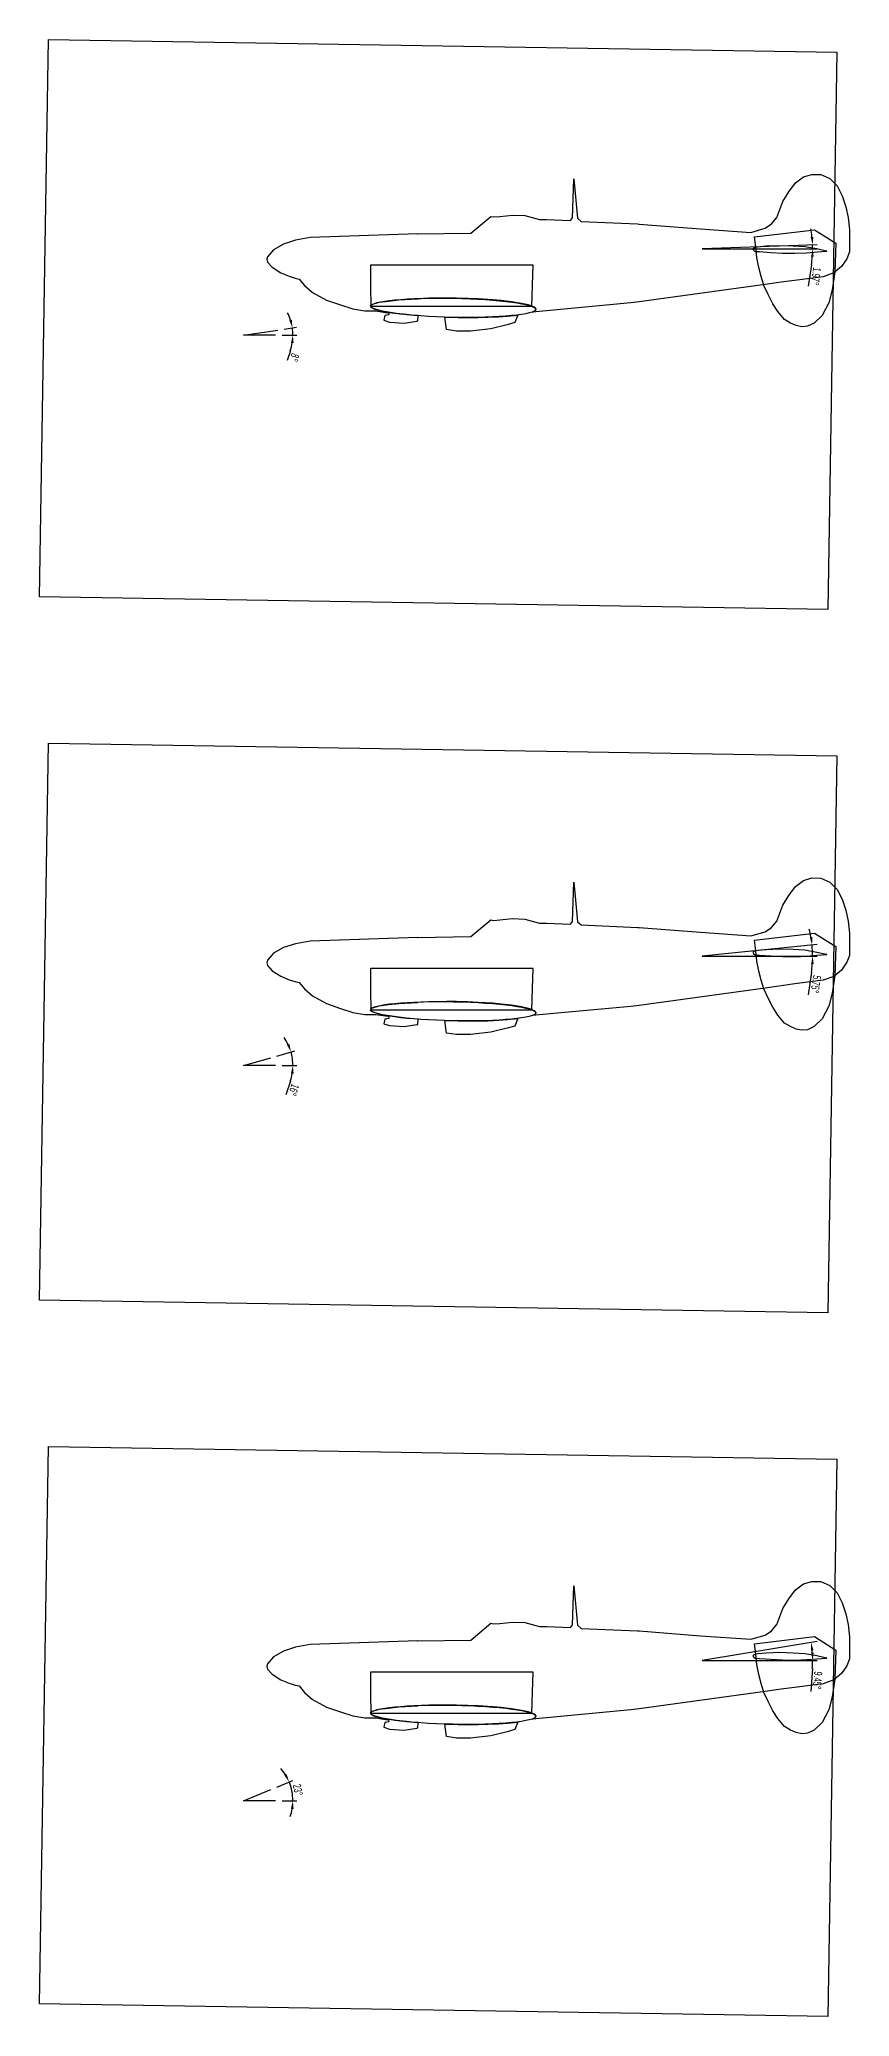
# Model space of a CAD drawing. Header units: centimetres. Extents: x -5325 to 32224, y -11540 to 14619.
# Drawn here: x -5325 to -4061, y -554 to 2534 of the extents above; entities that cross this region are included whole.
import ezdxf

# ---------------------------------------------------------------- set-up
doc = ezdxf.new("R2010")
doc.units = ezdxf.units.CM
doc.header["$PDMODE"] = 3
doc.header["$PDSIZE"] = -5
doc.layers.get('0').update_dxf_attribs({"color": 10})
doc.styles.get("Standard").update_dxf_attribs({"font": 'ARIALN.TTF', "width": 0.67})
doc.dimstyles.new('ISO-25', dxfattribs={"dimscale": 5, "dimtxt": 2.5, "dimasz": 2.5, "dimexe": 1.25, "dimexo": 2, "dimtad": 1, "dimdsep": 46, "dimtxsty": 'Standard', "dimcen": 2.5, "dimadec": 0, "dimazin": 0, "dimtfac": 1, "dimtmove": 0, "dimatfit": 3, "dimfxl": 1, "dimarcsym": 0})
picture_1 = doc.add_image_def('image8.jpg', size_in_pixel=(2339, 3307))
picture_2 = doc.add_image_def('image9.jpg', size_in_pixel=(2339, 3307))
picture_3 = doc.add_image_def('image10.jpg', size_in_pixel=(2339, 3307))

# ---------------------------------------------------------------- blocks, each defined once
blk = doc.blocks.new('A$C11176508')
at = {"color": 0}
blk.add_lwpolyline([(6314, 2228), (6105, 2233), (5952, 2236), (5796, 2234), (5642, 2231), (5478, 2223), (5335, 2213), (5175, 2197), (5175, 2197), (5223, 2313), (5344, 2348), (5596, 2409), (5914, 2447), (6133, 2447), (6288, 2423)], close=True, dxfattribs=at)
for points in [[(6737, 928), (6737, 928), (8417, 986), (8646, 1027), (8832, 1087), (8988, 1177), (9081, 1285), (9094, 1324), (9082, 1369), (9008, 1450), (8876, 1535), (8743, 1589), (8652, 1619), (8591, 1633), (8508, 1734), (8380, 1842), (8161, 1962), (7946, 2038), (7752, 2099), (7563, 2131), (7393, 2131), (7243, 2154), (7194, 2155), (7192, 2193), (7254, 2203), (7270, 2276), (7178, 2307), (6950, 2322), (6753, 2290), (6735, 2287), (6734, 2205), (6796, 2201), (6913, 2189), (7072, 2171), (7289, 2137), (7401, 2105), (7451, 2084), (7473, 2059), (7453, 2033), (7340, 1997), (7196, 1977), (7031, 1960), (6735, 1943), (6735, 1943), (6735, 1943)], [(1313, 1721), (1313, 1721), (3280, 1990), (3280, 1990)], [(3280, 1990), (3280, 1990), (3411, 2007), (4731, 2129), (4731, 2129)], [(4731, 2129), (4731, 2129), (4954, 2149), (4926, 2137), (4911, 2127), (4901, 2119), (4896, 2107), (4898, 2096), (4906, 2085), (4919, 2075), (4957, 2056), (5009, 2038), (5118, 2014), (5275, 1989), (5437, 1970), (5567, 1958), (5793, 1944), (5956, 1937), (6135, 1932), (6284, 1931), (6564, 1934), (6735, 1943), (6735, 1943)], [(1315, 841), (1315, 841), (1219, 773), (1134, 673), (1039, 424), (947, 273), (840, 133), (716, 39), (587, 0), (447, 2), (307, 64), (193, 178), (114, 334), (55, 505), (20, 674), (0, 865), (0, 1049), (1, 1210), (41, 1317), (124, 1439), (244, 1538), (409, 1598), (614, 1623), (818, 1649), (1067, 1683), (1313, 1721), (1313, 1721)], [(6743, 928), (6737, 928), (5910, 916), (5597, 654), (5554, 664), (5455, 655), (5261, 634), (5068, 642), (4838, 704), (4731, 704), (4731, 704)], [(3280, 774), (3280, 774), (2326, 848), (1541, 904), (1315, 841), (1315, 841)], [(4731, 704), (4731, 704), (4353, 721), (4322, 679), (4303, 67), (4247, 684), (4190, 734), (3307, 772), (3280, 774), (3280, 774)]]:
    blk.add_lwpolyline(points, dxfattribs=at)
blk.add_ellipse((6185, 2082), major_axis=(-1289, 24), ratio=0.116034, dxfattribs=at)
blk = doc.blocks.new('*D600')
at = {"color": 0, "lineweight": -2}
blk.add_line((-4119.7, 2181.9), (-4124.7, 2148.2), dxfattribs=at)
for start, end in [(6.1286, 10.2827), (351.6916, 355.8458), (0, 1.9744)]:
    blk.add_arc((-4290.4, 2206.9), 172.4, start, end, dxfattribs=at)
at = {"color": 0}
for points in [[(-4121, 2225.1), (-4116.8, 2225.4), (-4118, 2212.8)], [(-4116.3, 2194.3), (-4120.4, 2194.4), (-4117.9, 2206.9)]]:
    blk.add_solid(points, dxfattribs=at)
at = {"layer": 'Defpoints', "color": 0}
for p in [(-4290.4, 2206.9), (-4290.4, 2206.9), (-4118, 2210.8), (-4110.8, 2213.1), (-4110.8, 2206.9)]:
    blk.add_point(p, dxfattribs=at)
at = {"color": 0, "insert": (-4112.9, 2163.7), "char_height": 12.5, "attachment_point": 5, "rotation": 261.6916}
blk.add_mtext('1.97%%d', dxfattribs=at)
blk = doc.blocks.new('*D603')
at = {"color": 0, "lineweight": -2}
for p, q in [((-4954.1, 946.1), (-4926.2, 954.1)), ((-4946.2, 931.2), (-4922.9, 931.2)), ((-4933.2, 906.6), (-4940.3, 885.6))]:
    blk.add_line(p, q, dxfattribs=at)
for start, end in [(25.3489, 34.6692), (0, 16.0285), (341.3593, 350.6797)]:
    blk.add_arc((-5006.1, 931.2), 76.9, start, end, dxfattribs=at)
at = {"color": 0}
for points in [[(-4938.5, 963.4), (-4934.6, 964.8), (-4932.2, 952.4)], [(-4928.1, 918.5), (-4932.3, 918.9), (-4929.2, 931.2)]]:
    blk.add_solid(points, dxfattribs=at)
at = {"layer": 'Defpoints', "color": 0}
for p in [(-5006.1, 931.2), (-5006.1, 931.2), (-4963.7, 943.3), (-4956.2, 931.2), (-4930.5, 945.4)]:
    blk.add_point(p, dxfattribs=at)
at = {"color": 0, "insert": (-4927.9, 893.1), "char_height": 12.5, "attachment_point": 5, "rotation": 251.3593}
blk.add_mtext('16%%d', dxfattribs=at)
blk = doc.blocks.new('*D604')
at = {"color": 0, "lineweight": -2}
for p, q in [((-4946.2, 2072.1), (-4922.9, 2072.1)), ((-4942.9, 2081.3), (-4923.8, 2084.1)), ((-4933.2, 2047.5), (-4938.3, 2032.5))]:
    blk.add_line(p, q, dxfattribs=at)
for start, end in [(17.6693, 26.9896), (0, 8.3489), (341.3593, 350.6797)]:
    blk.add_arc((-5006.1, 2072.1), 76.9, start, end, dxfattribs=at)
at = {"color": 0}
for points in [[(-4934.8, 2094.9), (-4930.8, 2095.9), (-4930, 2083.2)], [(-4928.1, 2059.4), (-4932.3, 2059.8), (-4929.2, 2072.1)]]:
    blk.add_solid(points, dxfattribs=at)
at = {"layer": 'Defpoints', "color": 0}
for p in [(-5006.1, 2072.1), (-5006.1, 2072.1), (-4956.2, 2072.1), (-4952.8, 2079.9), (-4929.5, 2079.5)]:
    blk.add_point(p, dxfattribs=at)
at = {"color": 0, "insert": (-4926.9, 2037), "char_height": 12.5, "attachment_point": 5, "rotation": 251.3593}
blk.add_mtext('8%%d', dxfattribs=at)
blk = doc.blocks.new('*D607')
at = {"color": 0, "lineweight": -2}
for p, q in [((-4954.5, -195.7), (-4929.3, -185.2)), ((-4946.2, -217.1), (-4922.9, -217.1))]:
    blk.add_line(p, q, dxfattribs=at)
for start, end in [(31.8904, 41.2107), (0, 22.57), (341.3593, 350.6797)]:
    blk.add_arc((-5006.1, -217.1), 76.9, start, end, dxfattribs=at)
at = {"color": 0}
for points in [[(-4942.6, -177.4), (-4938.9, -175.5), (-4935.1, -187.6)], [(-4928.1, -229.8), (-4932.3, -229.4), (-4929.2, -217.1)]]:
    blk.add_solid(points, dxfattribs=at)
at = {"layer": 'Defpoints', "color": 0}
for p in [(-4963.7, -199.5), (-4929.8, -207.1), (-5006.1, -217.1), (-5006.1, -217.1), (-4956.2, -217.1)]:
    blk.add_point(p, dxfattribs=at)
at = {"color": 0, "insert": (-4921.5, -200.2), "char_height": 12.5, "attachment_point": 5, "rotation": 281.285}
blk.add_mtext('23%%d', dxfattribs=at)
blk = doc.blocks.new('*D700')
at = {"color": 0, "lineweight": -2}
blk.add_line((-4119.7, 1077.2), (-4124.9, 1041.8), dxfattribs=at)
for start, end in [(9.906, 14.0601), (0, 5.7518), (351.6916, 355.8458)]:
    blk.add_arc((-4290.4, 1102.1), 172.4, start, end, dxfattribs=at)
at = {"color": 0}
for points in [[(-4122.5, 1131.5), (-4118.4, 1132), (-4118.8, 1119.4)], [(-4116.3, 1089.5), (-4120.4, 1089.7), (-4117.9, 1102.1)]]:
    blk.add_solid(points, dxfattribs=at)
at = {"layer": 'Defpoints', "color": 0}
for p in [(-4118.3, 1113.6), (-4110.8, 1120.2), (-4290.4, 1102.1), (-4290.4, 1102.1), (-4110.8, 1102.1)]:
    blk.add_point(p, dxfattribs=at)
at = {"color": 0, "insert": (-4113, 1058.1), "char_height": 12.5, "attachment_point": 5, "rotation": 261.6916}
blk.add_mtext('5.75%%d', dxfattribs=at)
blk = doc.blocks.new('*D701')
at = {"color": 0, "lineweight": -2}
blk.add_line((-4118.4, -10.5), (-4121, -46.2), dxfattribs=at)
for start, end in [(4.1542, 5.2998), (355.8458, 0)]:
    blk.add_arc((-4290.4, 2), 172.4, start, end, dxfattribs=at)
at = {"color": 0}
for points in [[(-4116.6, 18.2), (-4120.7, 17.6), (-4120.3, 30.3)], [(-4120.4, 14.4), (-4116.3, 14.5), (-4117.9, 2)]]:
    blk.add_solid(points, dxfattribs=at)
at = {"layer": 'Defpoints', "color": 0}
for p in [(-4110.8, 31.9), (-4290.4, 2), (-4290.4, 2), (-4119, 20.9), (-4110.8, 2)]:
    blk.add_point(p, dxfattribs=at)
at = {"color": 0, "insert": (-4110.3, -29), "char_height": 12.5, "attachment_point": 5, "rotation": 265.8458}
blk.add_mtext('9.45%%d', dxfattribs=at)

msp = doc.modelspace()

# ---------------------------------------------------------------- linework, layer by layer
at = {"color": 1}
for p, q in [((-4110.796, 2213.055), (-4290.352, 2206.866)), ((-4290.352, 2206.866), (-4110.796, 2206.866)), ((-5006.106, 2072.059), (-4952.768, 2079.886)), ((-4956.23, 2072.059), (-5006.106, 2072.059)), ((-4110.796, 1120.159), (-4290.352, 1102.073)), ((-4290.352, 1102.073), (-4110.796, 1102.073)), ((-5006.106, 931.154), (-4963.717, 943.331)), ((-4956.23, 931.154), (-5006.106, 931.154)), ((-4110.796, 31.881), (-4290.352, 1.982)), ((-4290.352, 1.982), (-4110.796, 1.982)), ((-5006.106, -217.124), (-4963.717, -199.505)), ((-4956.23, -217.124), (-5006.106, -217.124))]:
    msp.add_line(p, q, dxfattribs=at)
for points in [[(-4208.592, 2225.469), (-4114.948, 2236.611), (-4081.505, 2215.713), (-4083.205, 2170.398), (-4087.222, 2142.714), (-4092.654, 2122.331), (-4103.161, 2102.69), (-4115.367, 2090.626), (-4126.029, 2085.677), (-4134.682, 2085.059), (-4143.845, 2086.919), (-4152.344, 2090.786), (-4161.614, 2096.199), (-4172.066, 2108.625), (-4180.241, 2120.899), (-4187.443, 2135.121), (-4194.061, 2149.539), (-4198.343, 2163.371), (-4201.854, 2177.287), (-4204.814, 2192.912), (-4206.647, 2209.12), (-4208.592, 2225.469)], [(-4808.011, 2181.243), (-4808.086, 2147.284), (-4807.768, 2116.989), (-4556.169, 2116.989), (-4554.541, 2166.261), (-4554.414, 2181.243)], [(-4208.592, 1126.813), (-4114.948, 1137.955), (-4081.505, 1117.056), (-4083.205, 1071.741), (-4087.222, 1044.058), (-4092.654, 1023.675), (-4103.161, 1004.033), (-4115.367, 991.97), (-4126.029, 987.021), (-4134.682, 986.402), (-4143.845, 988.263), (-4152.344, 992.129), (-4161.614, 997.542), (-4172.066, 1009.968), (-4180.241, 1022.243), (-4187.443, 1036.465), (-4194.061, 1050.882), (-4198.343, 1064.715), (-4201.854, 1078.63), (-4204.814, 1094.255), (-4206.647, 1110.464), (-4208.592, 1126.813)], [(-4808.011, 1082.587), (-4808.086, 1048.627), (-4807.768, 1018.333), (-4556.169, 1018.333), (-4554.541, 1067.605), (-4554.414, 1082.587)], [(-4208.592, 28.156), (-4114.948, 39.298), (-4081.505, 18.4), (-4083.205, -26.915), (-4087.222, -54.599), (-4092.654, -74.982), (-4103.161, -94.623), (-4115.367, -106.687), (-4126.029, -111.636), (-4134.682, -112.254), (-4143.845, -110.394), (-4152.344, -106.527), (-4161.614, -101.114), (-4172.066, -88.688), (-4180.241, -76.414), (-4187.443, -62.192), (-4194.061, -47.774), (-4198.343, -33.942), (-4201.854, -20.026), (-4204.814, -4.401), (-4206.647, 11.807), (-4208.592, 28.156)], [(-4808.011, -16.07), (-4808.086, -50.029), (-4807.768, -80.324), (-4556.169, -80.324), (-4554.541, -31.052), (-4554.414, -16.07)]]:
    msp.add_lwpolyline(points, close=True, dxfattribs=at)
for points in [[(-4096.114, 2202.605), (-4110.8, 2201.512), (-4127.011, 2200.162), (-4145.587, 2199.149), (-4165.008, 2199.655), (-4183.246, 2200.668), (-4200.738, 2201.796), (-4207.569, 2202.248), (-4209.806, 2203.986), (-4210.386, 2205.725), (-4210.137, 2207.961), (-4208.646, 2208.871), (-4206.574, 2209.699), (-4203.26, 2210.03), (-4190.252, 2211.272), (-4169.041, 2212.1), (-4148.57, 2211.531), (-4130.284, 2210.366), (-4111.26, 2207.059), (-4096.143, 2203.667), (-4095.572, 2203.062), (-4096.114, 2202.605)], [(-4096.114, 1103.948), (-4110.8, 1102.855), (-4127.011, 1101.505), (-4145.587, 1100.493), (-4165.008, 1100.999), (-4183.246, 1102.011), (-4200.738, 1103.139), (-4207.569, 1103.591), (-4209.806, 1105.33), (-4210.386, 1107.069), (-4210.137, 1109.304), (-4208.646, 1110.215), (-4206.574, 1111.043), (-4203.26, 1111.374), (-4190.252, 1112.616), (-4169.041, 1113.444), (-4148.57, 1112.875), (-4130.284, 1111.71), (-4111.26, 1108.403), (-4096.143, 1105.01), (-4095.572, 1104.405), (-4096.114, 1103.948)], [(-4096.114, 5.292), (-4110.8, 4.199), (-4127.011, 2.849), (-4145.587, 1.836), (-4165.008, 2.342), (-4183.246, 3.355), (-4200.738, 4.483), (-4207.569, 4.935), (-4209.806, 6.673), (-4210.386, 8.412), (-4210.137, 10.648), (-4208.646, 11.558), (-4206.574, 12.386), (-4203.26, 12.717), (-4190.252, 13.959), (-4169.041, 14.787), (-4148.57, 14.218), (-4130.284, 13.053), (-4111.26, 9.746), (-4096.143, 6.354), (-4095.572, 5.749), (-4096.114, 5.292)]]:
    msp.add_lwpolyline(points, dxfattribs=at)

# ---------------------------------------------------------------- block references
at = {"color": 1, "xscale": 0.0999999999994543, "yscale": 0.09999999999990905, "zscale": 0.1, "rotation": 180}
for p in [(-4060.508, 2322.842), (-4060.508, 1224.185), (-4060.508, 125.529)]:
    msp.add_blockref('A$C11176508', p, dxfattribs=at)

# ---------------------------------------------------------------- dimensions: what is measured, and where the dimension line sits
at = {"color": 3}
for base, line1, line2, picture, middle in [((-4117.956, 2210.827), ((-4290.352, 2206.866), (-4110.796, 2206.866)), ((-4110.796, 2213.055), (-4290.352, 2206.866)), '*D600', (-4112.91, 2163.701)), ((-4118.297, 1113.605), ((-4290.352, 1102.073), (-4110.796, 1102.073)), ((-4110.796, 1120.159), (-4290.352, 1102.073)), '*D700', (-4113.026, 1058.119)), ((-4118.953, 20.912), ((-4290.352, 1.982), (-4110.796, 1.982)), ((-4110.796, 31.881), (-4290.352, 1.982)), '*D701', (-4110.308, -29.011))]:
    dim = msp.add_angular_dim_2l(base=base, line1=line1, line2=line2, dimstyle='ISO-25', override={"dimadec": 2}, dxfattribs=at)
    dim.commit()
    dim.dimension.update_dxf_attribs({"geometry": picture, "text_midpoint": middle})
at = {"color": 1}
for base, line1, line2, picture, middle in [((-4929.541, 2079.52), ((-5006.106, 2072.059), (-4952.768, 2079.886)), ((-4956.23, 2072.059), (-5006.106, 2072.059)), '*D604', (-4926.856, 2036.99)), ((-4930.513, 945.418), ((-5006.106, 931.154), (-4963.717, 943.331)), ((-4956.23, 931.154), (-5006.106, 931.154)), '*D603', (-4927.875, 893.062)), ((-4929.841, -207.052), ((-5006.106, -217.124), (-4963.717, -199.505)), ((-4956.23, -217.124), (-5006.106, -217.124)), '*D607', (-4921.472, -200.236))]:
    dim = msp.add_angular_dim_2l(base=base, line1=line1, line2=line2, dimstyle='ISO-25', dxfattribs=at)
    dim.commit()
    dim.dimension.update_dxf_attribs({"geometry": picture, "text_midpoint": middle})

# ---------------------------------------------------------------- pictures from other files: only their frames are drawn
at = {"color": 3}
image = msp.add_image(picture_1, insert=(-5310.505, 2533.556), size_in_units=(870.275, 1230.44), rotation=-90.93, dxfattribs=at)
image.dxf.flags = 7
image = msp.add_image(picture_2, insert=(-5310.505, 1434.899), size_in_units=(870.275, 1230.44), rotation=-90.93, dxfattribs=at)
image.dxf.flags = 7
image = msp.add_image(picture_3, insert=(-5310.505, 336.243), size_in_units=(870.275, 1230.44), rotation=-90.93, dxfattribs=at)
image.dxf.flags = 7

doc.saveas('drawing.dxf')
